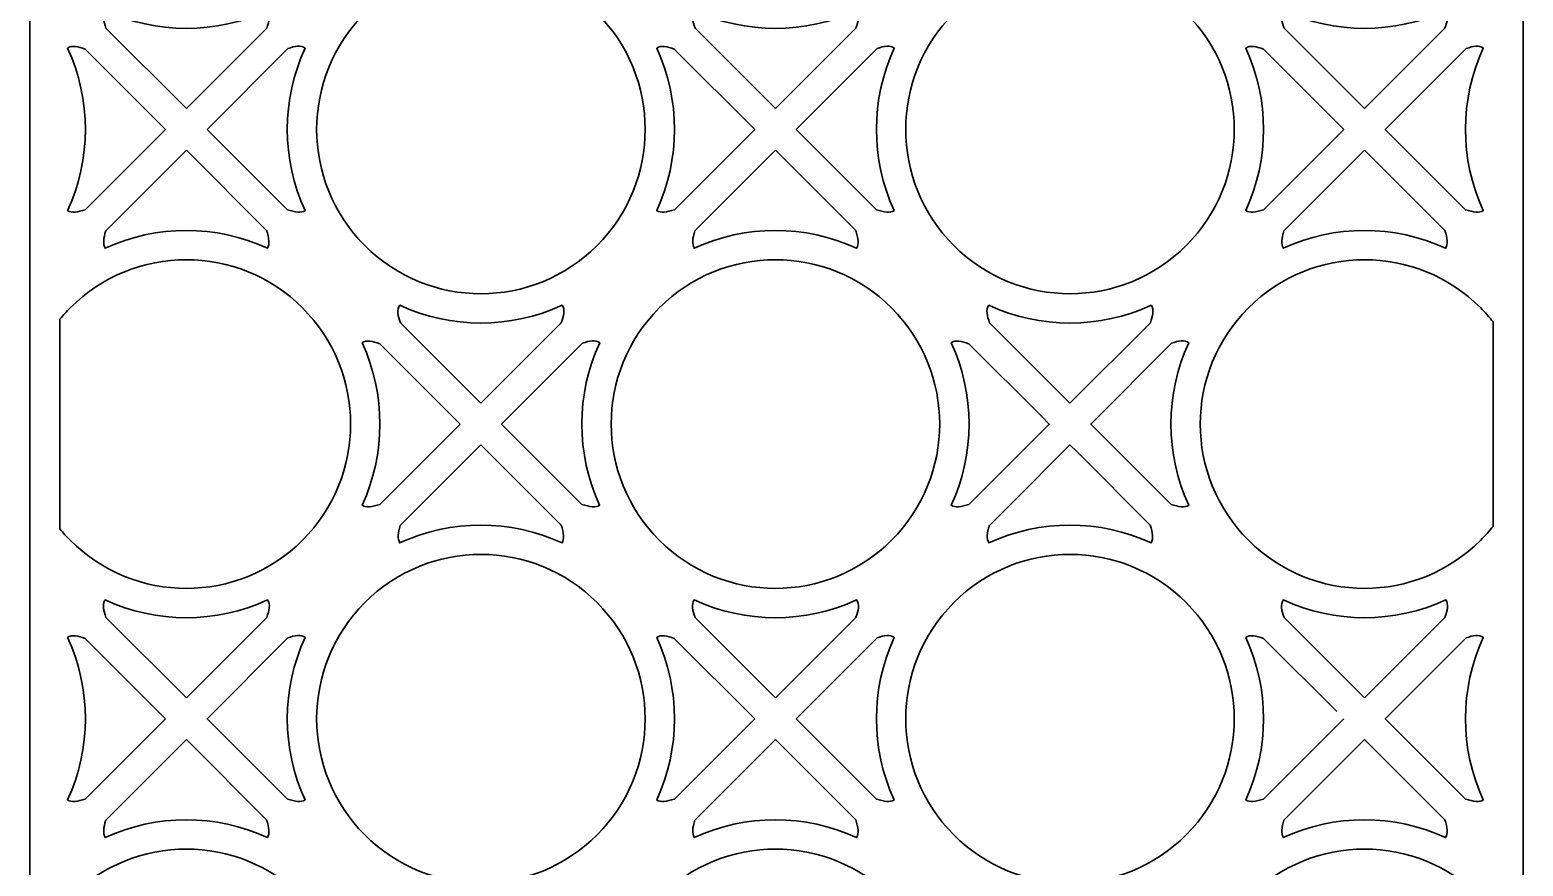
# Model space of a CAD drawing. Header units: centimetres. Extents: x 9.7 to 18.1, y -8.7 to 8.8.
# Drawn here: x 9.73 to 18.11, y 0.07 to 4.77 of the extents above; entities that cross this region are included whole.
import ezdxf

# ---------------------------------------------------------------- set-up
doc = ezdxf.new("R2010")
doc.units = ezdxf.units.CM
doc.header["$MEASUREMENT"] = 0
doc.layers.add('layer 1', color=7, linetype='Continuous')

msp = doc.modelspace()

# ---------------------------------------------------------------- linework, layer by layer
at = {"layer": 'layer 1', "color": 250, "lineweight": 30}
for points, knots in [([(18.11377, -8.70138), (18.11377, -8.70138), (18.11377, -8.64217), (18.11377, -8.64217), (18.11377, -8.64217), (18.11377, -8.64217), (18.11377, -8.53268), (18.11377, -8.53268), (18.11377, -8.53268), (18.11377, -8.53268), (18.11377, 8.63206), (18.11377, 8.63206), (18.11377, 8.63206), (18.11377, 8.63206), (18.11377, 8.75007), (18.11377, 8.75007), (18.11377, 8.75007), (18.11377, 8.75007), (18.11377, 8.80077), (18.11377, 8.80077), (18.11377, 8.80077), (18.11377, 8.80077), (9.89857, 8.80077), (9.89857, 8.80077), (9.89857, 8.80077), (9.89857, 8.80077), (9.85576, 8.80077), (9.85576, 8.80077), (9.85576, 8.80077), (9.85576, 8.80077), (9.72986, 8.80077), (9.72986, 8.80077), (9.72986, 8.80077), (9.72986, 8.80077), (9.72986, -8.53268), (9.72986, -8.53268), (9.72986, -8.53268), (9.72986, -8.53268), (9.72986, -8.56757), (9.72986, -8.56757), (9.72986, -8.56757), (9.72986, -8.56757), (9.72986, -8.70138), (9.72986, -8.70138), (9.72986, -8.70138), (9.72986, -8.70138), (18.11377, -8.70138), (18.11377, -8.70138)], [0, 0, 0, 0, 0.0769231, 0.0769231, 0.0769231, 0.0769231, 0.1538462, 0.1538462, 0.1538462, 0.1538462, 0.2307692, 0.2307692, 0.2307692, 0.2307692, 0.3076923, 0.3076923, 0.3076923, 0.3076923, 0.3846154, 0.3846154, 0.3846154, 0.3846154, 0.4615385, 0.4615385, 0.4615385, 0.4615385, 0.5384615, 0.5384615, 0.5384615, 0.5384615, 0.6153846, 0.6153846, 0.6153846, 0.6153846, 0.6923077, 0.6923077, 0.6923077, 0.6923077, 0.7692308, 0.7692308, 0.7692308, 0.7692308, 0.8461538, 0.8461538, 0.8461538, 0.8461538, 1, 1, 1, 1]), ([(11.61013, 4.85901), (11.9702, 5.21906), (12.5542, 5.21906), (12.91425, 4.85901), (12.91425, 4.85901), (13.27432, 4.49895), (13.27432, 3.91495), (12.91425, 3.55489), (12.91425, 3.55489), (12.5542, 3.19484), (11.9702, 3.19484), (11.61013, 3.55489), (11.61013, 3.55489), (11.25008, 3.91495), (11.25008, 4.49895), (11.61013, 4.85901)], [0, 0, 0, 0, 0.2, 0.2, 0.2, 0.2, 0.4, 0.4, 0.4, 0.4, 0.6, 0.6, 0.6, 0.6, 1, 1, 1, 1]), ([(14.91757, 4.85901), (15.27764, 5.21906), (15.86164, 5.21906), (16.22169, 4.85901), (16.22169, 4.85901), (16.58173, 4.49895), (16.58173, 3.91495), (16.22169, 3.55489), (16.22169, 3.55489), (15.86164, 3.19484), (15.27764, 3.19484), (14.91757, 3.55489), (14.91757, 3.55489), (14.55752, 3.91495), (14.55752, 4.49895), (14.91757, 4.85901)], [0, 0, 0, 0, 0.2, 0.2, 0.2, 0.2, 0.4, 0.4, 0.4, 0.4, 0.6, 0.6, 0.6, 0.6, 1, 1, 1, 1]), ([(10.60849, 4.32348), (10.60849, 4.32348), (11.05969, 4.77468), (11.05969, 4.77468), (11.05969, 4.77468), (11.07344, 4.81377), (11.08277, 4.85065), (11.06398, 4.87351), (11.06398, 4.87351), (10.77573, 4.74055), (10.44115, 4.74054), (10.15291, 4.87347), (10.15291, 4.87347), (10.1342, 4.85065), (10.1434, 4.81384), (10.15715, 4.77481), (10.15715, 4.77481), (10.15715, 4.77481), (10.60848, 4.32348), (10.60848, 4.32348), (10.60848, 4.32348), (10.60848, 4.32348), (10.60849, 4.32348), (10.60849, 4.32348)], [0, 0, 0, 0, 0.1428571, 0.1428571, 0.1428571, 0.1428571, 0.2857143, 0.2857143, 0.2857143, 0.2857143, 0.4285714, 0.4285714, 0.4285714, 0.4285714, 0.5714286, 0.5714286, 0.5714286, 0.5714286, 0.7142857, 0.7142857, 0.7142857, 0.7142857, 1, 1, 1, 1]), ([(13.91591, 4.32348), (13.91591, 4.32348), (14.36712, 4.7747), (14.36712, 4.7747), (14.36712, 4.7747), (14.38088, 4.81379), (14.39019, 4.85065), (14.37141, 4.87351), (14.37141, 4.87351), (14.08315, 4.74055), (13.74859, 4.74054), (13.46035, 4.87347), (13.46035, 4.87347), (13.44161, 4.85065), (13.45083, 4.81384), (13.46459, 4.77481), (13.46459, 4.77481), (13.46459, 4.77481), (13.91591, 4.32348), (13.91591, 4.32348)], [0, 0, 0, 0, 0.1666667, 0.1666667, 0.1666667, 0.1666667, 0.3333333, 0.3333333, 0.3333333, 0.3333333, 0.5, 0.5, 0.5, 0.5, 0.6666667, 0.6666667, 0.6666667, 0.6666667, 1, 1, 1, 1]), ([(17.22335, 4.32348), (17.22335, 4.32348), (17.67458, 4.77471), (17.67458, 4.77471), (17.67458, 4.77471), (17.68831, 4.81379), (17.69764, 4.85065), (17.67885, 4.87351), (17.67885, 4.87351), (17.39059, 4.74055), (17.05602, 4.74054), (16.76778, 4.87347), (16.76778, 4.87347), (16.74906, 4.85065), (16.75827, 4.81385), (16.772, 4.77483), (16.772, 4.77483), (16.772, 4.77483), (17.22335, 4.32348), (17.22335, 4.32348)], [0, 0, 0, 0, 0.1666667, 0.1666667, 0.1666667, 0.1666667, 0.3333333, 0.3333333, 0.3333333, 0.3333333, 0.5, 0.5, 0.5, 0.5, 0.6666667, 0.6666667, 0.6666667, 0.6666667, 1, 1, 1, 1]), ([(10.04107, 3.75608), (10.04107, 3.75608), (10.49192, 4.20693), (10.49192, 4.20693), (10.49192, 4.20693), (10.49192, 4.20693), (10.04065, 4.65821), (10.04065, 4.65821), (10.04065, 4.65821), (10.00156, 4.67197), (9.96474, 4.68125), (9.94189, 4.66246), (9.94189, 4.66246), (10.07478, 4.37423), (10.07481, 4.03977), (9.94193, 3.75154), (9.94193, 3.75154), (9.96303, 3.73761), (9.99836, 3.74208), (10.04107, 3.75608)], [0, 0, 0, 0, 0.1666667, 0.1666667, 0.1666667, 0.1666667, 0.3333333, 0.3333333, 0.3333333, 0.3333333, 0.5, 0.5, 0.5, 0.5, 0.6666667, 0.6666667, 0.6666667, 0.6666667, 1, 1, 1, 1]), ([(10.72502, 4.20693), (10.72502, 4.20693), (11.17595, 3.75601), (11.17595, 3.75601), (11.17595, 3.75601), (11.2186, 3.74208), (11.25385, 3.73764), (11.27493, 3.75151), (11.27493, 3.75151), (11.14188, 4.04006), (11.14203, 4.37495), (11.27539, 4.66338), (11.27539, 4.66338), (11.25321, 4.68251), (11.21733, 4.67419), (11.17902, 4.66092), (11.17902, 4.66092), (11.17902, 4.66092), (10.72502, 4.20693), (10.72502, 4.20693)], [0, 0, 0, 0, 0.1666667, 0.1666667, 0.1666667, 0.1666667, 0.3333333, 0.3333333, 0.3333333, 0.3333333, 0.5, 0.5, 0.5, 0.5, 0.6666667, 0.6666667, 0.6666667, 0.6666667, 1, 1, 1, 1]), ([(13.3485, 3.75608), (13.3485, 3.75608), (13.79937, 4.20693), (13.79937, 4.20693), (13.79937, 4.20693), (13.79937, 4.20693), (13.34809, 4.65821), (13.34809, 4.65821), (13.34809, 4.65821), (13.309, 4.67197), (13.27217, 4.68125), (13.24933, 4.66246), (13.24933, 4.66246), (13.38222, 4.37423), (13.38225, 4.03977), (13.24936, 3.75154), (13.24936, 3.75154), (13.27046, 3.73761), (13.30579, 3.74208), (13.3485, 3.75608)], [0, 0, 0, 0, 0.1666667, 0.1666667, 0.1666667, 0.1666667, 0.3333333, 0.3333333, 0.3333333, 0.3333333, 0.5, 0.5, 0.5, 0.5, 0.6666667, 0.6666667, 0.6666667, 0.6666667, 1, 1, 1, 1]), ([(14.48644, 4.66092), (14.48644, 4.66092), (14.03246, 4.20693), (14.03246, 4.20693), (14.03246, 4.20693), (14.03246, 4.20693), (14.48339, 3.75601), (14.48339, 3.75601), (14.48339, 3.75601), (14.52603, 3.74208), (14.56128, 3.73764), (14.58238, 3.75151), (14.58238, 3.75151), (14.4493, 4.04006), (14.44947, 4.37495), (14.58282, 4.66338), (14.58282, 4.66338), (14.56065, 4.68251), (14.52475, 4.67419), (14.48644, 4.66092)], [0, 0, 0, 0, 0.1666667, 0.1666667, 0.1666667, 0.1666667, 0.3333333, 0.3333333, 0.3333333, 0.3333333, 0.5, 0.5, 0.5, 0.5, 0.6666667, 0.6666667, 0.6666667, 0.6666667, 1, 1, 1, 1]), ([(16.65594, 3.75608), (16.65594, 3.75608), (17.10679, 4.20693), (17.10679, 4.20693), (17.10679, 4.20693), (17.10679, 4.20693), (16.65552, 4.65821), (16.65552, 4.65821), (16.65552, 4.65821), (16.61642, 4.67197), (16.57961, 4.68125), (16.55675, 4.66246), (16.55675, 4.66246), (16.68964, 4.37423), (16.68967, 4.03977), (16.55679, 3.75154), (16.55679, 3.75154), (16.57791, 3.73761), (16.61322, 3.74208), (16.65594, 3.75608)], [0, 0, 0, 0, 0.1666667, 0.1666667, 0.1666667, 0.1666667, 0.3333333, 0.3333333, 0.3333333, 0.3333333, 0.5, 0.5, 0.5, 0.5, 0.6666667, 0.6666667, 0.6666667, 0.6666667, 1, 1, 1, 1]), ([(17.79388, 4.66092), (17.79388, 4.66092), (17.3399, 4.20693), (17.3399, 4.20693), (17.3399, 4.20693), (17.3399, 4.20693), (17.79082, 3.75601), (17.79082, 3.75601), (17.79082, 3.75601), (17.83346, 3.74208), (17.86872, 3.73762), (17.88979, 3.75151), (17.88979, 3.75151), (17.75673, 4.04006), (17.7569, 4.37495), (17.89026, 4.66338), (17.89026, 4.66338), (17.86808, 4.68251), (17.83219, 4.67419), (17.79388, 4.66092)], [0, 0, 0, 0, 0.1666667, 0.1666667, 0.1666667, 0.1666667, 0.3333333, 0.3333333, 0.3333333, 0.3333333, 0.5, 0.5, 0.5, 0.5, 0.6666667, 0.6666667, 0.6666667, 0.6666667, 1, 1, 1, 1]), ([(10.60848, 4.09039), (10.60848, 4.09039), (10.15611, 3.63802), (10.15611, 3.63802), (10.15611, 3.63802), (10.14274, 3.59613), (10.13893, 3.56164), (10.15319, 3.54115), (10.15319, 3.54115), (10.15319, 3.54115), (10.15206, 3.54001), (10.15206, 3.54001), (10.15206, 3.54001), (10.4405, 3.67334), (10.77533, 3.67349), (11.06388, 3.54045), (11.06388, 3.54045), (11.07779, 3.56153), (11.07329, 3.59685), (11.05934, 3.63955), (11.05934, 3.63955), (11.05934, 3.63955), (10.60848, 4.09039), (10.60848, 4.09039)], [0, 0, 0, 0, 0.1428571, 0.1428571, 0.1428571, 0.1428571, 0.2857143, 0.2857143, 0.2857143, 0.2857143, 0.4285714, 0.4285714, 0.4285714, 0.4285714, 0.5714286, 0.5714286, 0.5714286, 0.5714286, 0.7142857, 0.7142857, 0.7142857, 0.7142857, 1, 1, 1, 1]), ([(13.91591, 4.09039), (13.91591, 4.09039), (13.46354, 3.63802), (13.46354, 3.63802), (13.46354, 3.63802), (13.45017, 3.59613), (13.44637, 3.56164), (13.46063, 3.54115), (13.46063, 3.54115), (13.46063, 3.54115), (13.45949, 3.54001), (13.45949, 3.54001), (13.45949, 3.54001), (13.74793, 3.67334), (14.08276, 3.67349), (14.3713, 3.54045), (14.3713, 3.54045), (14.38523, 3.56153), (14.38073, 3.59685), (14.36676, 3.63955), (14.36676, 3.63955), (14.36676, 3.63955), (13.91591, 4.09039), (13.91591, 4.09039)], [0, 0, 0, 0, 0.1428571, 0.1428571, 0.1428571, 0.1428571, 0.2857143, 0.2857143, 0.2857143, 0.2857143, 0.4285714, 0.4285714, 0.4285714, 0.4285714, 0.5714286, 0.5714286, 0.5714286, 0.5714286, 0.7142857, 0.7142857, 0.7142857, 0.7142857, 1, 1, 1, 1]), ([(17.22335, 4.09039), (17.22335, 4.09039), (16.77097, 3.63802), (16.77097, 3.63802), (16.77097, 3.63802), (16.75759, 3.59613), (16.75379, 3.56164), (16.76807, 3.54115), (16.76807, 3.54115), (16.76807, 3.54115), (16.76693, 3.54001), (16.76693, 3.54001), (16.76693, 3.54001), (17.05537, 3.67334), (17.39021, 3.67349), (17.67875, 3.54045), (17.67875, 3.54045), (17.69266, 3.56153), (17.68816, 3.59685), (17.67418, 3.63955), (17.67418, 3.63955), (17.67418, 3.63955), (17.22335, 4.09039), (17.22335, 4.09039)], [0, 0, 0, 0, 0.1428571, 0.1428571, 0.1428571, 0.1428571, 0.2857143, 0.2857143, 0.2857143, 0.2857143, 0.4285714, 0.4285714, 0.4285714, 0.4285714, 0.5714286, 0.5714286, 0.5714286, 0.5714286, 0.7142857, 0.7142857, 0.7142857, 0.7142857, 1, 1, 1, 1]), ([(9.89857, 1.96471), (9.91671, 1.94288), (9.93596, 1.92165), (9.95643, 1.90118), (9.95643, 1.90118), (10.31647, 1.54112), (10.90047, 1.54112), (11.26053, 1.90118), (11.26053, 1.90118), (11.62059, 2.26123), (11.62059, 2.84523), (11.26053, 3.2053), (11.26053, 3.2053), (10.90047, 3.56535), (10.31647, 3.56535), (9.95643, 3.2053), (9.95643, 3.2053), (9.93596, 3.18482), (9.91671, 3.16359), (9.89857, 3.14175), (9.89857, 3.14175), (9.89857, 3.14175), (9.89857, 1.96471), (9.89857, 1.96471)], [0, 0, 0, 0, 0.1428571, 0.1428571, 0.1428571, 0.1428571, 0.2857143, 0.2857143, 0.2857143, 0.2857143, 0.4285714, 0.4285714, 0.4285714, 0.4285714, 0.5714286, 0.5714286, 0.5714286, 0.5714286, 0.7142857, 0.7142857, 0.7142857, 0.7142857, 1, 1, 1, 1]), ([(13.26386, 3.2053), (13.62391, 3.56535), (14.20792, 3.56535), (14.56798, 3.2053), (14.56798, 3.2053), (14.92803, 2.84523), (14.92803, 2.26123), (14.56798, 1.90118), (14.56798, 1.90118), (14.20792, 1.54112), (13.62391, 1.54112), (13.26386, 1.90118), (13.26386, 1.90118), (12.90379, 2.26123), (12.90379, 2.84523), (13.26386, 3.2053)], [0, 0, 0, 0, 0.2, 0.2, 0.2, 0.2, 0.4, 0.4, 0.4, 0.4, 0.6, 0.6, 0.6, 0.6, 1, 1, 1, 1]), ([(17.94507, 3.12724), (17.92356, 3.15422), (17.90038, 3.18032), (17.8754, 3.2053), (17.8754, 3.2053), (17.51534, 3.56535), (16.93134, 3.56535), (16.57127, 3.2053), (16.57127, 3.2053), (16.21123, 2.84523), (16.21123, 2.26123), (16.57127, 1.90118), (16.57127, 1.90118), (16.93134, 1.54112), (17.51534, 1.54112), (17.8754, 1.90118), (17.8754, 1.90118), (17.90038, 1.92615), (17.92356, 1.95224), (17.94507, 1.97922), (17.94507, 1.97922), (17.94507, 1.97922), (17.94507, 3.12724), (17.94507, 3.12724)], [0, 0, 0, 0, 0.1428571, 0.1428571, 0.1428571, 0.1428571, 0.2857143, 0.2857143, 0.2857143, 0.2857143, 0.4285714, 0.4285714, 0.4285714, 0.4285714, 0.5714286, 0.5714286, 0.5714286, 0.5714286, 0.7142857, 0.7142857, 0.7142857, 0.7142857, 1, 1, 1, 1]), ([(12.2622, 2.66977), (12.2622, 2.66977), (12.71342, 3.12099), (12.71342, 3.12099), (12.71342, 3.12099), (12.72717, 3.16007), (12.73649, 3.19694), (12.7177, 3.21978), (12.7177, 3.21978), (12.42944, 3.08684), (12.09488, 3.08683), (11.80664, 3.21976), (11.80664, 3.21976), (11.78791, 3.19694), (11.79712, 3.16015), (11.81085, 3.12112), (11.81085, 3.12112), (11.81085, 3.12112), (12.2622, 2.66977), (12.2622, 2.66977)], [0, 0, 0, 0, 0.1666667, 0.1666667, 0.1666667, 0.1666667, 0.3333333, 0.3333333, 0.3333333, 0.3333333, 0.5, 0.5, 0.5, 0.5, 0.6666667, 0.6666667, 0.6666667, 0.6666667, 1, 1, 1, 1]), ([(15.56963, 2.66977), (15.56963, 2.66977), (16.02085, 3.12099), (16.02085, 3.12099), (16.02085, 3.12099), (16.03461, 3.16007), (16.04391, 3.19694), (16.02512, 3.21978), (16.02512, 3.21978), (15.73688, 3.08684), (15.4023, 3.08683), (15.11407, 3.21976), (15.11407, 3.21976), (15.09534, 3.19694), (15.10454, 3.16015), (15.11828, 3.12112), (15.11828, 3.12112), (15.11828, 3.12112), (15.56963, 2.66977), (15.56963, 2.66977)], [0, 0, 0, 0, 0.1666667, 0.1666667, 0.1666667, 0.1666667, 0.3333333, 0.3333333, 0.3333333, 0.3333333, 0.5, 0.5, 0.5, 0.5, 0.6666667, 0.6666667, 0.6666667, 0.6666667, 1, 1, 1, 1]), ([(11.69478, 2.10236), (11.69478, 2.10236), (12.14566, 2.55321), (12.14566, 2.55321), (12.14566, 2.55321), (12.14566, 2.55321), (11.69438, 3.0045), (11.69438, 3.0045), (11.69438, 3.0045), (11.65527, 3.01825), (11.61845, 3.02754), (11.5956, 3.00872), (11.5956, 3.00872), (11.72849, 2.72051), (11.72852, 2.38606), (11.59564, 2.09781), (11.59564, 2.09781), (11.61674, 2.08387), (11.65206, 2.08836), (11.69478, 2.10236)], [0, 0, 0, 0, 0.1666667, 0.1666667, 0.1666667, 0.1666667, 0.3333333, 0.3333333, 0.3333333, 0.3333333, 0.5, 0.5, 0.5, 0.5, 0.6666667, 0.6666667, 0.6666667, 0.6666667, 1, 1, 1, 1]), ([(12.83274, 3.00721), (12.83274, 3.00721), (12.37874, 2.55323), (12.37874, 2.55323), (12.37874, 2.55323), (12.37874, 2.55323), (12.82966, 2.10231), (12.82966, 2.10231), (12.82966, 2.10231), (12.8723, 2.08836), (12.90757, 2.08391), (12.92865, 2.09778), (12.92865, 2.09778), (12.79559, 2.38634), (12.79576, 2.72124), (12.92911, 3.00965), (12.92911, 3.00965), (12.90694, 3.02879), (12.87104, 3.02047), (12.83274, 3.00721)], [0, 0, 0, 0, 0.1666667, 0.1666667, 0.1666667, 0.1666667, 0.3333333, 0.3333333, 0.3333333, 0.3333333, 0.5, 0.5, 0.5, 0.5, 0.6666667, 0.6666667, 0.6666667, 0.6666667, 1, 1, 1, 1]), ([(15.00222, 2.10236), (15.00222, 2.10236), (15.45309, 2.55323), (15.45309, 2.55323), (15.45309, 2.55323), (15.45309, 2.55323), (15.41321, 2.59311), (15.41321, 2.59311), (15.41321, 2.59311), (15.41321, 2.59311), (15.0018, 3.0045), (15.0018, 3.0045), (15.0018, 3.0045), (14.9627, 3.01825), (14.92588, 3.02754), (14.90303, 3.00872), (14.90303, 3.00872), (15.03593, 2.72051), (15.03596, 2.38606), (14.90308, 2.09781), (14.90308, 2.09781), (14.92417, 2.08387), (14.95951, 2.08836), (15.00222, 2.10236)], [0, 0, 0, 0, 0.1428571, 0.1428571, 0.1428571, 0.1428571, 0.2857143, 0.2857143, 0.2857143, 0.2857143, 0.4285714, 0.4285714, 0.4285714, 0.4285714, 0.5714286, 0.5714286, 0.5714286, 0.5714286, 0.7142857, 0.7142857, 0.7142857, 0.7142857, 1, 1, 1, 1]), ([(16.14017, 3.00721), (16.14017, 3.00721), (15.68618, 2.55323), (15.68618, 2.55323), (15.68618, 2.55323), (15.68618, 2.55323), (16.13712, 2.1023), (16.13712, 2.1023), (16.13712, 2.1023), (16.17974, 2.08836), (16.21499, 2.08392), (16.23608, 2.09778), (16.23608, 2.09778), (16.10303, 2.38634), (16.10317, 2.72124), (16.23653, 3.00965), (16.23653, 3.00965), (16.21436, 3.02879), (16.17848, 3.02047), (16.14017, 3.00721)], [0, 0, 0, 0, 0.1666667, 0.1666667, 0.1666667, 0.1666667, 0.3333333, 0.3333333, 0.3333333, 0.3333333, 0.5, 0.5, 0.5, 0.5, 0.6666667, 0.6666667, 0.6666667, 0.6666667, 1, 1, 1, 1]), ([(12.2622, 2.43669), (12.2622, 2.43669), (11.80983, 1.9843), (11.80983, 1.9843), (11.80983, 1.9843), (11.79645, 1.94242), (11.79264, 1.90793), (11.80692, 1.88743), (11.80692, 1.88743), (11.80692, 1.88743), (11.80577, 1.8863), (11.80577, 1.8863), (11.80577, 1.8863), (12.09422, 2.01961), (12.42905, 2.01976), (12.71758, 1.88671), (12.71758, 1.88671), (12.73151, 1.90783), (12.72702, 1.94312), (12.71304, 1.98583), (12.71304, 1.98583), (12.71304, 1.98583), (12.30202, 2.39686), (12.30202, 2.39686), (12.30202, 2.39686), (12.30202, 2.39686), (12.2622, 2.43669), (12.2622, 2.43669)], [0, 0, 0, 0, 0.125, 0.125, 0.125, 0.125, 0.25, 0.25, 0.25, 0.25, 0.375, 0.375, 0.375, 0.375, 0.5, 0.5, 0.5, 0.5, 0.625, 0.625, 0.625, 0.625, 0.75, 0.75, 0.75, 0.75, 1, 1, 1, 1]), ([(15.23947, 2.10651), (15.23947, 2.10651), (15.11725, 1.98429), (15.11725, 1.98429), (15.11725, 1.98429), (15.10389, 1.94242), (15.10008, 1.90793), (15.11435, 1.88743), (15.11435, 1.88743), (15.11435, 1.88743), (15.11321, 1.8863), (15.11321, 1.8863), (15.11321, 1.8863), (15.40165, 2.01961), (15.73647, 2.01976), (16.02502, 1.88671), (16.02502, 1.88671), (16.03893, 1.90783), (16.03445, 1.94312), (16.02048, 1.98583), (16.02048, 1.98583), (16.02048, 1.98583), (15.60946, 2.39686), (15.60946, 2.39686), (15.60946, 2.39686), (15.60946, 2.39686), (15.56963, 2.43669), (15.56963, 2.43669), (15.56963, 2.43669), (15.56963, 2.43669), (15.23947, 2.10651), (15.23947, 2.10651)], [0, 0, 0, 0, 0.1111111, 0.1111111, 0.1111111, 0.1111111, 0.2222222, 0.2222222, 0.2222222, 0.2222222, 0.3333333, 0.3333333, 0.3333333, 0.3333333, 0.4444444, 0.4444444, 0.4444444, 0.4444444, 0.5555556, 0.5555556, 0.5555556, 0.5555556, 0.6666667, 0.6666667, 0.6666667, 0.6666667, 0.7777778, 0.7777778, 0.7777778, 0.7777778, 1, 1, 1, 1]), ([(11.61013, 1.55156), (11.9702, 1.91163), (12.5542, 1.91163), (12.91425, 1.55156), (12.91425, 1.55156), (13.27432, 1.19152), (13.27432, 0.60751), (12.91425, 0.24747), (12.91425, 0.24747), (12.5542, -0.1126), (11.9702, -0.1126), (11.61013, 0.24747), (11.61013, 0.24747), (11.25008, 0.60751), (11.25008, 1.19152), (11.61013, 1.55156)], [0, 0, 0, 0, 0.2, 0.2, 0.2, 0.2, 0.4, 0.4, 0.4, 0.4, 0.6, 0.6, 0.6, 0.6, 1, 1, 1, 1]), ([(14.91757, 1.55156), (15.27764, 1.91163), (15.86164, 1.91163), (16.22169, 1.55156), (16.22169, 1.55156), (16.58173, 1.19152), (16.58173, 0.60751), (16.22169, 0.24747), (16.22169, 0.24747), (15.86164, -0.1126), (15.27764, -0.1126), (14.91757, 0.24747), (14.91757, 0.24747), (14.55752, 0.60751), (14.55752, 1.19152), (14.91757, 1.55156)], [0, 0, 0, 0, 0.2, 0.2, 0.2, 0.2, 0.4, 0.4, 0.4, 0.4, 0.6, 0.6, 0.6, 0.6, 1, 1, 1, 1]), ([(10.60849, 1.01605), (10.60849, 1.01605), (11.05969, 1.46727), (11.05969, 1.46727), (11.05969, 1.46727), (11.07345, 1.50633), (11.08277, 1.54321), (11.06398, 1.56607), (11.06398, 1.56607), (10.77573, 1.43311), (10.44115, 1.43311), (10.15291, 1.56604), (10.15291, 1.56604), (10.1342, 1.54321), (10.1434, 1.50639), (10.15715, 1.46739), (10.15715, 1.46739), (10.15715, 1.46739), (10.60849, 1.01605), (10.60849, 1.01605)], [0, 0, 0, 0, 0.1666667, 0.1666667, 0.1666667, 0.1666667, 0.3333333, 0.3333333, 0.3333333, 0.3333333, 0.5, 0.5, 0.5, 0.5, 0.6666667, 0.6666667, 0.6666667, 0.6666667, 1, 1, 1, 1]), ([(13.91592, 1.01607), (13.91592, 1.01607), (14.36713, 1.46728), (14.36713, 1.46728), (14.36713, 1.46728), (14.38088, 1.50635), (14.39019, 1.54321), (14.37141, 1.56607), (14.37141, 1.56607), (14.08315, 1.43311), (13.74859, 1.43311), (13.46035, 1.56604), (13.46035, 1.56604), (13.44161, 1.54321), (13.45083, 1.50639), (13.46459, 1.46739), (13.46459, 1.46739), (13.46459, 1.46739), (13.91592, 1.01607), (13.91592, 1.01607)], [0, 0, 0, 0, 0.1666667, 0.1666667, 0.1666667, 0.1666667, 0.3333333, 0.3333333, 0.3333333, 0.3333333, 0.5, 0.5, 0.5, 0.5, 0.6666667, 0.6666667, 0.6666667, 0.6666667, 1, 1, 1, 1]), ([(17.22335, 1.01607), (17.22335, 1.01607), (17.67458, 1.46728), (17.67458, 1.46728), (17.67458, 1.46728), (17.68831, 1.50635), (17.69764, 1.54321), (17.67885, 1.56607), (17.67885, 1.56607), (17.39059, 1.43311), (17.05602, 1.43311), (16.76778, 1.56604), (16.76778, 1.56604), (16.74906, 1.54321), (16.75827, 1.50641), (16.772, 1.4674), (16.772, 1.4674), (16.772, 1.4674), (17.22335, 1.01607), (17.22335, 1.01607)], [0, 0, 0, 0, 0.1666667, 0.1666667, 0.1666667, 0.1666667, 0.3333333, 0.3333333, 0.3333333, 0.3333333, 0.5, 0.5, 0.5, 0.5, 0.6666667, 0.6666667, 0.6666667, 0.6666667, 1, 1, 1, 1]), ([(10.49192, 0.8995), (10.49192, 0.8995), (10.04064, 1.3508), (10.04064, 1.3508), (10.04064, 1.3508), (10.00155, 1.36453), (9.96474, 1.37382), (9.94189, 1.35502), (9.94189, 1.35502), (10.07478, 1.06679), (10.07481, 0.73233), (9.94193, 0.4441), (9.94193, 0.4441), (9.96303, 0.43017), (9.99836, 0.43463), (10.04107, 0.44864), (10.04107, 0.44864), (10.04107, 0.44864), (10.49192, 0.8995), (10.49192, 0.8995)], [0, 0, 0, 0, 0.1666667, 0.1666667, 0.1666667, 0.1666667, 0.3333333, 0.3333333, 0.3333333, 0.3333333, 0.5, 0.5, 0.5, 0.5, 0.6666667, 0.6666667, 0.6666667, 0.6666667, 1, 1, 1, 1]), ([(11.17902, 1.3535), (11.17902, 1.3535), (10.72502, 0.8995), (10.72502, 0.8995), (10.72502, 0.8995), (10.72502, 0.8995), (11.17595, 0.44857), (11.17595, 0.44857), (11.17595, 0.44857), (11.2186, 0.43463), (11.25385, 0.43021), (11.27493, 0.44407), (11.27493, 0.44407), (11.14188, 0.73263), (11.14203, 1.06751), (11.27539, 1.35594), (11.27539, 1.35594), (11.25321, 1.37506), (11.21733, 1.36676), (11.17902, 1.3535)], [0, 0, 0, 0, 0.1666667, 0.1666667, 0.1666667, 0.1666667, 0.3333333, 0.3333333, 0.3333333, 0.3333333, 0.5, 0.5, 0.5, 0.5, 0.6666667, 0.6666667, 0.6666667, 0.6666667, 1, 1, 1, 1]), ([(13.79937, 0.8995), (13.79937, 0.8995), (13.34807, 1.3508), (13.34807, 1.3508), (13.34807, 1.3508), (13.30899, 1.36453), (13.27217, 1.37382), (13.24933, 1.35502), (13.24933, 1.35502), (13.38222, 1.06679), (13.38225, 0.73233), (13.24936, 0.4441), (13.24936, 0.4441), (13.27046, 0.43017), (13.30579, 0.43463), (13.3485, 0.44864), (13.3485, 0.44864), (13.3485, 0.44864), (13.79937, 0.8995), (13.79937, 0.8995)], [0, 0, 0, 0, 0.1666667, 0.1666667, 0.1666667, 0.1666667, 0.3333333, 0.3333333, 0.3333333, 0.3333333, 0.5, 0.5, 0.5, 0.5, 0.6666667, 0.6666667, 0.6666667, 0.6666667, 1, 1, 1, 1]), ([(14.48646, 1.3535), (14.48646, 1.3535), (14.03246, 0.8995), (14.03246, 0.8995), (14.03246, 0.8995), (14.03246, 0.8995), (14.48339, 0.44857), (14.48339, 0.44857), (14.48339, 0.44857), (14.52603, 0.43463), (14.56128, 0.4302), (14.58238, 0.44407), (14.58238, 0.44407), (14.4493, 0.73263), (14.44947, 1.06751), (14.58282, 1.35594), (14.58282, 1.35594), (14.56065, 1.37506), (14.52477, 1.36676), (14.48646, 1.3535)], [0, 0, 0, 0, 0.1666667, 0.1666667, 0.1666667, 0.1666667, 0.3333333, 0.3333333, 0.3333333, 0.3333333, 0.5, 0.5, 0.5, 0.5, 0.6666667, 0.6666667, 0.6666667, 0.6666667, 1, 1, 1, 1]), ([(17.06692, 0.93939), (17.06692, 0.93939), (16.65551, 1.3508), (16.65551, 1.3508), (16.65551, 1.3508), (16.6164, 1.36453), (16.57961, 1.37382), (16.55675, 1.35502), (16.55675, 1.35502), (16.68964, 1.06679), (16.68967, 0.73233), (16.55679, 0.4441), (16.55679, 0.4441), (16.57791, 0.43017), (16.61322, 0.43463), (16.65594, 0.44864), (16.65594, 0.44864), (16.65594, 0.44864), (17.10679, 0.8995), (17.10679, 0.8995)], [0, 0, 0, 0, 0.1666667, 0.1666667, 0.1666667, 0.1666667, 0.3333333, 0.3333333, 0.3333333, 0.3333333, 0.5, 0.5, 0.5, 0.5, 0.6666667, 0.6666667, 0.6666667, 0.6666667, 1, 1, 1, 1]), ([(17.7939, 1.3535), (17.7939, 1.3535), (17.3399, 0.8995), (17.3399, 0.8995), (17.3399, 0.8995), (17.3399, 0.8995), (17.79082, 0.44857), (17.79082, 0.44857), (17.79082, 0.44857), (17.83346, 0.43463), (17.86872, 0.4302), (17.88979, 0.44407), (17.88979, 0.44407), (17.75673, 0.73263), (17.7569, 1.06751), (17.89026, 1.35594), (17.89026, 1.35594), (17.86808, 1.37506), (17.8322, 1.36676), (17.7939, 1.3535)], [0, 0, 0, 0, 0.1666667, 0.1666667, 0.1666667, 0.1666667, 0.3333333, 0.3333333, 0.3333333, 0.3333333, 0.5, 0.5, 0.5, 0.5, 0.6666667, 0.6666667, 0.6666667, 0.6666667, 1, 1, 1, 1]), ([(10.60848, 0.78295), (10.60848, 0.78295), (10.15611, 0.33059), (10.15611, 0.33059), (10.15611, 0.33059), (10.14274, 0.28869), (10.13893, 0.25422), (10.15319, 0.23373), (10.15319, 0.23373), (10.15319, 0.23373), (10.15206, 0.23257), (10.15206, 0.23257), (10.15206, 0.23257), (10.4405, 0.36589), (10.77533, 0.36605), (11.06388, 0.233), (11.06388, 0.233), (11.07779, 0.25411), (11.07329, 0.28942), (11.05934, 0.33211), (11.05934, 0.33211), (11.05934, 0.33211), (10.60848, 0.78295), (10.60848, 0.78295)], [0, 0, 0, 0, 0.1428571, 0.1428571, 0.1428571, 0.1428571, 0.2857143, 0.2857143, 0.2857143, 0.2857143, 0.4285714, 0.4285714, 0.4285714, 0.4285714, 0.5714286, 0.5714286, 0.5714286, 0.5714286, 0.7142857, 0.7142857, 0.7142857, 0.7142857, 1, 1, 1, 1]), ([(13.91591, 0.78295), (13.91591, 0.78295), (13.46354, 0.33059), (13.46354, 0.33059), (13.46354, 0.33059), (13.45017, 0.28869), (13.44637, 0.25422), (13.46063, 0.23373), (13.46063, 0.23373), (13.46063, 0.23373), (13.45949, 0.23257), (13.45949, 0.23257), (13.45949, 0.23257), (13.74793, 0.36589), (14.08276, 0.36605), (14.3713, 0.233), (14.3713, 0.233), (14.38523, 0.25411), (14.38073, 0.28942), (14.36676, 0.33211), (14.36676, 0.33211), (14.36676, 0.33211), (13.91591, 0.78295), (13.91591, 0.78295)], [0, 0, 0, 0, 0.1428571, 0.1428571, 0.1428571, 0.1428571, 0.2857143, 0.2857143, 0.2857143, 0.2857143, 0.4285714, 0.4285714, 0.4285714, 0.4285714, 0.5714286, 0.5714286, 0.5714286, 0.5714286, 0.7142857, 0.7142857, 0.7142857, 0.7142857, 1, 1, 1, 1]), ([(17.22335, 0.78295), (17.22335, 0.78295), (16.77097, 0.33059), (16.77097, 0.33059), (16.77097, 0.33059), (16.75759, 0.28869), (16.75379, 0.25422), (16.76807, 0.23373), (16.76807, 0.23373), (16.76807, 0.23373), (16.76693, 0.23257), (16.76693, 0.23257), (16.76693, 0.23257), (17.05537, 0.36589), (17.39021, 0.36605), (17.67875, 0.233), (17.67875, 0.233), (17.69266, 0.25411), (17.68816, 0.28942), (17.67418, 0.33211), (17.67418, 0.33211), (17.67418, 0.33211), (17.22335, 0.78295), (17.22335, 0.78295)], [0, 0, 0, 0, 0.1428571, 0.1428571, 0.1428571, 0.1428571, 0.2857143, 0.2857143, 0.2857143, 0.2857143, 0.4285714, 0.4285714, 0.4285714, 0.4285714, 0.5714286, 0.5714286, 0.5714286, 0.5714286, 0.7142857, 0.7142857, 0.7142857, 0.7142857, 1, 1, 1, 1]), ([(9.89857, -1.34272), (9.91671, -1.36456), (9.93596, -1.38578), (9.95643, -1.40626), (9.95643, -1.40626), (10.31647, -1.76631), (10.90047, -1.76631), (11.26053, -1.40626), (11.26053, -1.40626), (11.62059, -1.04619), (11.62059, -0.46219), (11.26053, -0.10214), (11.26053, -0.10214), (10.90047, 0.25792), (10.31647, 0.25792), (9.95643, -0.10214), (9.95643, -0.10214), (9.93596, -0.12262), (9.91671, -0.14385), (9.89857, -0.16568), (9.89857, -0.16568), (9.89857, -0.16568), (9.89857, -1.34272), (9.89857, -1.34272)], [0, 0, 0, 0, 0.1428571, 0.1428571, 0.1428571, 0.1428571, 0.2857143, 0.2857143, 0.2857143, 0.2857143, 0.4285714, 0.4285714, 0.4285714, 0.4285714, 0.5714286, 0.5714286, 0.5714286, 0.5714286, 0.7142857, 0.7142857, 0.7142857, 0.7142857, 1, 1, 1, 1]), ([(13.26386, -0.10214), (13.62391, 0.25792), (14.20792, 0.25792), (14.56798, -0.10214), (14.56798, -0.10214), (14.92803, -0.46219), (14.92803, -1.04619), (14.56798, -1.40626), (14.56798, -1.40626), (14.20792, -1.76631), (13.62391, -1.76631), (13.26386, -1.40626), (13.26386, -1.40626), (12.90379, -1.04619), (12.90379, -0.46219), (13.26386, -0.10214)], [0, 0, 0, 0, 0.2, 0.2, 0.2, 0.2, 0.4, 0.4, 0.4, 0.4, 0.6, 0.6, 0.6, 0.6, 1, 1, 1, 1]), ([(17.94507, -0.1802), (17.92356, -0.15321), (17.90038, -0.12712), (17.8754, -0.10214), (17.8754, -0.10214), (17.51534, 0.25792), (16.93134, 0.25792), (16.57127, -0.10214), (16.57127, -0.10214), (16.21123, -0.46219), (16.21123, -1.04619), (16.57127, -1.40626), (16.57127, -1.40626), (16.93134, -1.76631), (17.51534, -1.76631), (17.8754, -1.40626), (17.8754, -1.40626), (17.90038, -1.38128), (17.92356, -1.35519), (17.94507, -1.32821), (17.94507, -1.32821), (17.94507, -1.32821), (17.94507, -0.1802), (17.94507, -0.1802)], [0, 0, 0, 0, 0.1428571, 0.1428571, 0.1428571, 0.1428571, 0.2857143, 0.2857143, 0.2857143, 0.2857143, 0.4285714, 0.4285714, 0.4285714, 0.4285714, 0.5714286, 0.5714286, 0.5714286, 0.5714286, 0.7142857, 0.7142857, 0.7142857, 0.7142857, 1, 1, 1, 1])]:
    msp.add_open_spline(points, degree=3, knots=knots, dxfattribs=at)

doc.saveas('drawing.dxf')
